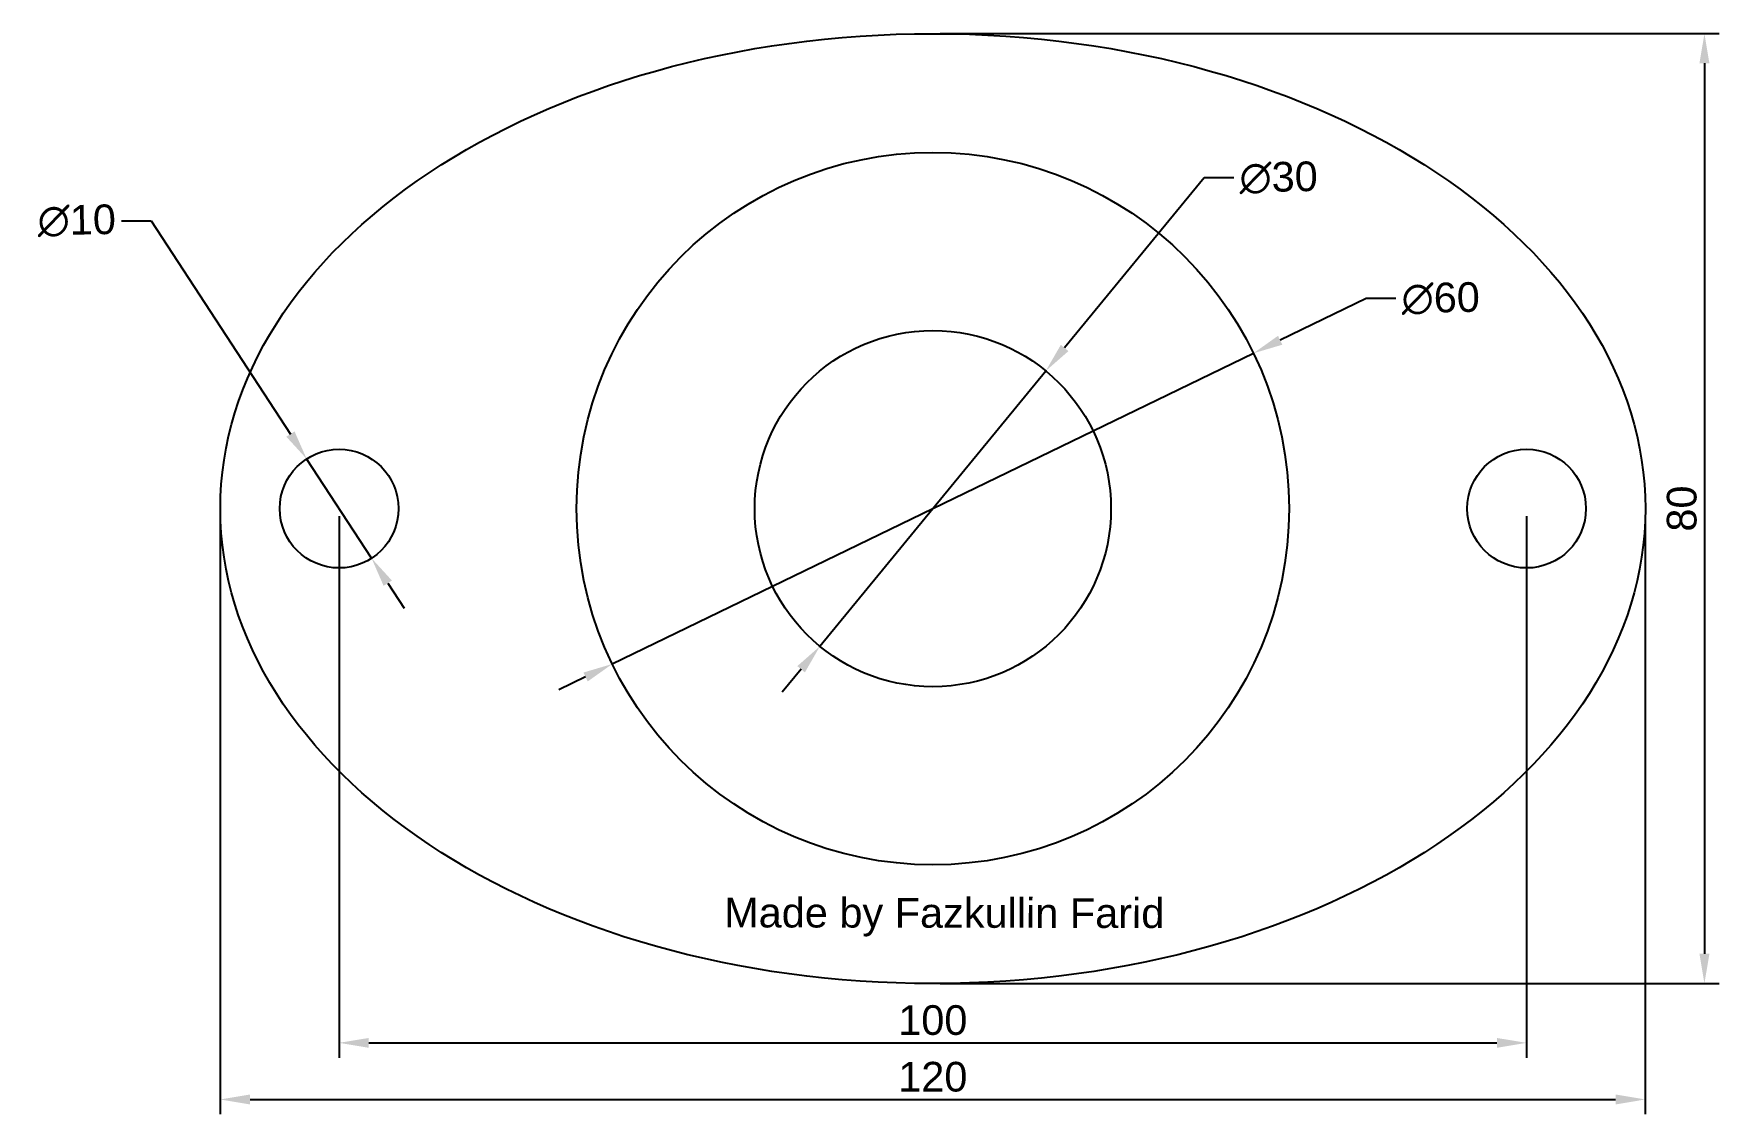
# Model space of a CAD drawing. Header units: millimetres. Extents: x 138 to 280, y 45 to 136.
import ezdxf

# ---------------------------------------------------------------- set-up
doc = ezdxf.new("R2010")
doc.units = ezdxf.units.MM
doc.styles.get("Standard").update_dxf_attribs({"font": 'Arial.ttf'})
doc.dimstyles.new('ISO-25', dxfattribs={"dimtxt": 2.5, "dimasz": 2.5, "dimexe": 1.25, "dimexo": 0.625, "dimtad": 1, "dimtxsty": 'Standard', "dimcen": 2.5, "dimadec": 0, "dimazin": 0, "dimtfac": 1, "dimtmove": 0, "dimatfit": 3, "dimfxl": 1, "dimarcsym": 0})

# ---------------------------------------------------------------- blocks, each defined once
blk = doc.blocks.new('*D2')
at = {"color": 0, "lineweight": -2, "transparency": 16777216}
for p, q in [((145.42, 120.44), (147.92, 120.44)), ((147.92, 120.44), (159.64, 102.48)), ((166.48, 92.01), (161.01, 100.38)), ((167.84, 89.91), (169.21, 87.82))]:
    blk.add_line(p, q, dxfattribs=at)
at = {"color": 0, "transparency": 16777216}
for points in [[(159.99, 102.7), (159.3, 102.25), (161.01, 100.38)], [(168.19, 90.14), (167.49, 89.69), (166.48, 92.01)]]:
    blk.add_solid(points, dxfattribs=at)
at = {"layer": 'Defpoints', "color": 0, "transparency": 16777216}
for p in [(161.01, 100.38), (166.48, 92.01)]:
    blk.add_point(p, dxfattribs=at)
at = {"color": 0, "transparency": 16777216, "insert": (141.65, 120.44), "char_height": 2.5, "attachment_point": 5, "rotation": 1}
blk.add_mtext('∅10', dxfattribs=at)
blk = doc.blocks.new('*D3')
at = {"color": 0, "lineweight": -2, "transparency": 16777216}
for p, q in [((236.59, 124.06), (224.84, 109.73)), ((239.09, 124.06), (236.59, 124.06)), ((204.23, 84.6), (223.25, 107.79)), ((202.65, 82.66), (201.06, 80.73))]:
    blk.add_line(p, q, dxfattribs=at)
at = {"color": 0, "transparency": 16777216}
for points in [[(224.52, 109.99), (225.16, 109.46), (223.25, 107.79)], [(202.33, 82.93), (202.97, 82.4), (204.23, 84.6)]]:
    blk.add_solid(points, dxfattribs=at)
at = {"layer": 'Defpoints', "color": 0, "transparency": 16777216}
for p in [(223.25, 107.79), (204.23, 84.6)]:
    blk.add_point(p, dxfattribs=at)
at = {"color": 0, "transparency": 16777216, "insert": (242.86, 124.06), "char_height": 2.5, "attachment_point": 5, "rotation": 1}
blk.add_mtext('∅30', dxfattribs=at)
blk = doc.blocks.new('*D4')
at = {"color": 0, "lineweight": -2, "transparency": 16777216}
for p, q in [((250.24, 113.89), (242.99, 110.37)), ((252.74, 113.89), (250.24, 113.89)), ((186.75, 83.11), (240.74, 109.28)), ((184.5, 82.02), (182.25, 80.93))]:
    blk.add_line(p, q, dxfattribs=at)
at = {"color": 0, "transparency": 16777216}
for points in [[(242.81, 110.75), (243.17, 110), (240.74, 109.28)], [(184.32, 82.39), (184.68, 81.64), (186.75, 83.11)]]:
    blk.add_solid(points, dxfattribs=at)
at = {"layer": 'Defpoints', "color": 0, "transparency": 16777216}
for p in [(240.74, 109.28), (186.75, 83.11)]:
    blk.add_point(p, dxfattribs=at)
at = {"color": 0, "transparency": 16777216, "insert": (256.51, 113.89), "char_height": 2.5, "attachment_point": 5, "rotation": 1}
blk.add_mtext('∅60', dxfattribs=at)
blk = doc.blocks.new('*D6')
at = {"color": 0, "lineweight": -2, "transparency": 16777216}
for p, q in [((163.74, 95.57), (163.74, 49.95)), ((263.74, 95.57), (263.74, 49.95)), ((166.24, 51.2), (261.24, 51.2))]:
    blk.add_line(p, q, dxfattribs=at)
at = {"color": 0, "transparency": 16777216}
for points in [[(166.24, 51.61), (166.24, 50.78), (163.74, 51.2)], [(261.24, 51.61), (261.24, 50.78), (263.74, 51.2)]]:
    blk.add_solid(points, dxfattribs=at)
at = {"layer": 'Defpoints', "color": 0, "transparency": 16777216}
for p in [(163.74, 96.2), (263.74, 96.2), (263.74, 51.2)]:
    blk.add_point(p, dxfattribs=at)
at = {"color": 0, "transparency": 16777216, "insert": (213.74, 53.1), "char_height": 2.5, "attachment_point": 5}
blk.add_mtext('100', dxfattribs=at)
blk = doc.blocks.new('*D7')
at = {"color": 0, "lineweight": -2, "transparency": 16777216}
for p, q in [((153.74, 95.57), (153.74, 45.18)), ((273.74, 95.57), (273.74, 45.18)), ((156.24, 46.43), (271.24, 46.43))]:
    blk.add_line(p, q, dxfattribs=at)
at = {"color": 0, "transparency": 16777216}
for points in [[(156.24, 46.85), (156.24, 46.01), (153.74, 46.43)], [(271.24, 46.85), (271.24, 46.01), (273.74, 46.43)]]:
    blk.add_solid(points, dxfattribs=at)
at = {"layer": 'Defpoints', "color": 0, "transparency": 16777216}
for p in [(153.74, 96.2), (273.74, 96.2), (273.74, 46.43)]:
    blk.add_point(p, dxfattribs=at)
at = {"color": 0, "transparency": 16777216, "insert": (213.74, 48.33), "char_height": 2.5, "attachment_point": 5}
blk.add_mtext('120', dxfattribs=at)
blk = doc.blocks.new('*D8')
at = {"color": 0, "lineweight": -2, "transparency": 16777216}
for p, q in [((214.37, 136.2), (279.97, 136.2)), ((278.72, 133.7), (278.72, 58.7)), ((214.37, 56.2), (279.97, 56.2))]:
    blk.add_line(p, q, dxfattribs=at)
at = {"color": 0, "transparency": 16777216}
for points in [[(278.3, 133.7), (279.14, 133.7), (278.72, 136.2)], [(278.3, 58.7), (279.14, 58.7), (278.72, 56.2)]]:
    blk.add_solid(points, dxfattribs=at)
at = {"layer": 'Defpoints', "color": 0, "transparency": 16777216}
for p in [(213.74, 136.2), (213.74, 56.2), (278.72, 56.2)]:
    blk.add_point(p, dxfattribs=at)
at = {"color": 0, "transparency": 16777216, "insert": (276.82, 96.2), "char_height": 2.5, "attachment_point": 5, "rotation": 90}
blk.add_mtext('80', dxfattribs=at)

msp = doc.modelspace()

# ---------------------------------------------------------------- linework, layer by layer
for centre, radius in [((213.744, 96.195), 30), ((213.744, 96.195), 15), ((163.744, 96.195), 5), ((263.744, 96.195), 5)]:
    msp.add_circle(centre, radius)
msp.add_ellipse((213.744, 96.195), major_axis=(60, 0), ratio=0.6666667)

# ---------------------------------------------------------------- texts
msp.add_text('Made by Fazkullin Farid', height=2.5, rotation=359.91735).set_placement((196.166, 60.924))

# ---------------------------------------------------------------- dimensions: what is measured, and where the dimension line sits
dim = msp.add_linear_dim(base=(278.721, 56.195), p1=(213.744, 136.195), p2=(213.744, 56.195), angle=90, dimstyle='ISO-25')
dim.commit()
dim.dimension.update_dxf_attribs({"geometry": '*D8', "text_midpoint": (276.82, 96.195)})
for p1, p2, picture, middle in [((204.234, 84.596), (223.254, 107.795), '*D3', (242.861, 124.059)), ((166.477, 92.008), (161.011, 100.382), '*D2', (141.651, 120.436)), ((186.749, 83.108), (240.739, 109.282), '*D4', (256.512, 113.888))]:
    dim = msp.add_diameter_dim_2p(p1=p1, p2=p2, dimstyle='ISO-25')
    dim.commit()
    dim.dimension.update_dxf_attribs({"geometry": picture, "text_midpoint": middle, "dimtype": 163, "text_rotation": 1})
for base, p1, p2, picture, middle in [((273.744, 46.431), (153.744, 96.195), (273.744, 96.195), '*D7', (213.744, 48.333)), ((263.744, 51.195), (163.744, 96.195), (263.744, 96.195), '*D6', (213.744, 53.097))]:
    dim = msp.add_linear_dim(base=base, p1=p1, p2=p2, dimstyle='ISO-25')
    dim.commit()
    dim.dimension.update_dxf_attribs({"geometry": picture, "text_midpoint": middle})

doc.saveas('drawing.dxf')
